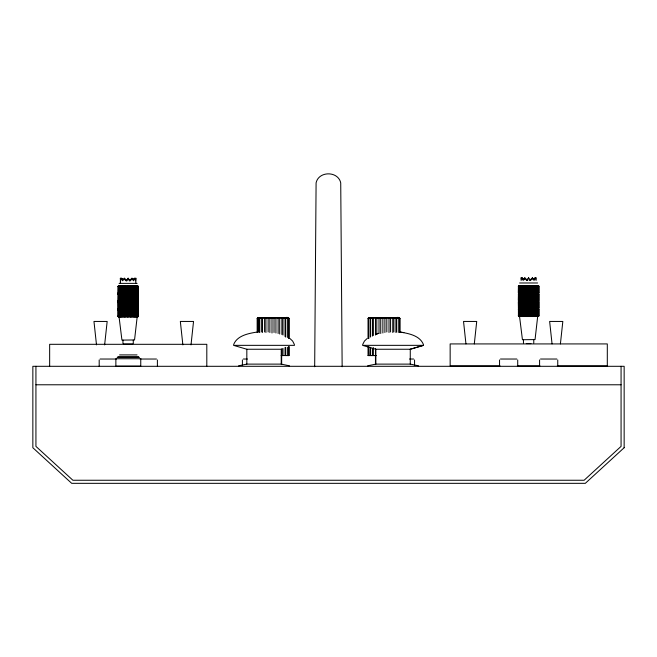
<?xml version="1.0" encoding="UTF-8"?>
<svg xmlns="http://www.w3.org/2000/svg" width="657" height="657" viewBox="0 0 657 657"><rect width="100%" height="100%" fill="white"/><g stroke="black" fill="none" stroke-linecap="round" stroke-linejoin="round"><path stroke-width="0.99" d="M289.507 365.826L281.237 364.118L281.245 349.253L246.827 349.253L233.531 345.344L294.525 345.344M418.534 365.826L410.264 364.118L410.272 349.253L423.535 345.344L362.557 345.344L375.853 349.253L410.272 349.253M314.678 366.754L316.091 182.909C318.604 170.836 338.224 170.836 340.728 182.909L342.149 366.754M289.08 338.495L289.08 318.431L288.218 317.594L287.413 317.602L287.396 318.44L285.631 317.602L283.652 317.594M399.957 332.475L399.957 318.431L399.095 317.594L398.29 317.602L398.273 318.44L396.508 317.602L394.529 317.594M119.771 286.592L120.765 285.951L120.765 316.896L119.771 316.247L119.87 285.951L118.925 286.592L119.18 316.896L118.301 316.247L118.301 302.064L118.712 301.423L137.518 301.423L138.307 300.775L138.307 294.328L137.756 293.687L138.307 293.038L138.307 286.592L137.756 285.951L118.474 285.951L117.8 286.592M136.459 316.247L135.473 316.896L135.473 285.951L136.459 286.592L136.36 316.896L137.305 316.247L137.05 285.951L137.929 286.592L137.518 293.687L118.712 293.687L117.923 293.038L118.474 293.687L117.923 294.328L117.8 300.775L118.474 301.423L117.923 302.064L118.712 301.423L118.712 285.951L117.923 286.592L117.8 293.038L118.474 293.687L117.8 294.328M520.27 286.214L521.264 285.565L521.264 316.518L520.27 315.869L520.369 285.565L519.424 286.214L519.679 316.518L518.8 315.869L519.211 285.565L519.211 316.518L518.422 315.869L518.422 309.422L519.211 308.782L518.422 309.422M536.958 315.869L535.972 316.518L535.972 285.565L536.958 286.214L536.859 316.518L537.804 315.869L537.549 285.565L538.428 286.214L538.017 316.518L538.806 315.869L538.806 309.422L538.255 308.782L536.859 308.782L537.804 308.133M133.453 279.759L135.851 278.215L135.588 280.794L134.816 278.215L132.435 279.759M104.627 344.9L107.165 321.454L93.967 321.437L96.497 344.892M191.006 344.9L193.536 321.454L180.338 321.437L182.868 344.892M474.305 343.882L476.719 321.454L463.53 321.437L465.944 343.874M560.405 343.882L562.827 321.454L549.638 321.437L552.052 343.874M137.173 316.896L134.545 339.965L121.939 340.104L119.057 316.896M537.672 316.518L535.053 339.57L522.438 339.726L519.556 316.518M233.654 344.523C237.136 335.628 248.264 333.493 256.624 332.122M362.68 344.523L364.454 341.065L367.066 338.585M120.822 286.592L121.832 285.951L122.054 286.592L122.054 309.8L122.054 316.247L121.832 316.896L120.822 316.247M135.408 316.247L134.398 316.896L134.176 316.247L134.176 286.592L134.398 285.951L135.408 286.592M521.321 286.214L522.331 285.565L522.553 286.214L522.553 309.422L522.553 315.869L522.331 316.518L521.321 315.869M535.907 315.869L534.897 316.518L534.675 315.869L534.675 286.214L534.897 285.565L535.907 286.214M257.938 332.483L257.938 318.44L258.25 317.602L261.125 317.594M368.815 338.503L368.815 318.44L369.127 317.602L372.002 317.594M127.45 279.931L128.115 278.215L130.119 280.794L131.983 278.215L133.585 280.794L134.816 278.215L133.338 279.504M522.479 278.864L520.878 277.829L521.141 280.408L521.913 277.829L523.144 280.408L524.746 277.829L526.61 280.408L527.612 280.408L528.614 277.829L530.618 280.408L532.482 277.829L534.084 280.408L535.315 277.829L536.087 280.408L536.35 277.829L534.749 278.864M118.925 286.592L119.18 285.951L118.301 286.592M138.307 293.038L137.518 293.687L137.929 316.247L137.05 316.896L137.305 316.247M519.424 286.214L519.679 285.565L518.8 286.214M537.804 315.869L537.549 316.518L538.428 315.869M131.228 279.931L131.983 278.215L129.117 280.794L130.119 280.794M122.054 286.592L123.064 285.951L123.434 286.592L123.434 293.038L122.054 294.328M122.054 293.038L123.434 294.328L123.434 300.775L122.054 302.064M134.176 294.328L132.796 293.038L132.796 286.592L133.166 285.951L134.176 286.592M122.054 300.775L123.434 302.064L123.434 308.511L122.054 309.8M134.176 302.064L132.796 300.775L132.796 294.328L134.176 293.038M122.054 316.247L123.064 316.896L123.434 316.247L123.434 309.8L122.054 308.511M134.176 309.8L132.796 308.511L132.796 302.064L134.176 300.775M134.176 316.247L133.166 316.896L132.796 316.247L132.796 309.8L134.176 308.511M522.553 286.214L523.563 285.565L523.933 286.214L523.933 292.661L522.553 293.95M522.553 292.661L523.933 293.95L523.933 300.397L522.553 301.686M534.675 293.95L533.295 292.661L533.295 286.214L533.665 285.565L534.675 286.214M522.553 300.397L523.933 301.686L523.933 308.133L522.553 309.422M534.675 301.686L533.295 300.397L533.295 293.95L534.675 292.661M522.553 315.869L523.563 316.518L523.933 315.869L523.933 309.422L522.553 308.133M534.675 309.422L533.295 308.133L533.295 301.686L534.675 300.397M534.675 315.869L533.665 316.518L533.295 315.869L533.295 309.422L534.675 308.133M137.929 316.247L137.518 316.896L138.307 316.247L138.307 309.8L137.756 309.16L118.474 309.16L117.8 308.511M368.347 318.431L368.906 317.594L376.379 317.586M285.048 336.507L285.048 318.448C285.532 317.011 288.308 316.994 288.776 318.44L288.776 338.503M395.925 332.491L395.925 318.448C396.409 317.011 399.185 316.994 399.653 318.44L399.653 332.483M122.777 279.759L120.379 278.215L120.642 280.794L121.414 278.215L122.645 280.794L124.247 278.215L126.111 280.794L128.115 278.215L128.78 279.931M526.61 280.408L528.614 277.829M123.434 286.592L124.411 285.951L124.929 286.592L124.929 293.038L123.434 294.328M132.796 294.328L131.301 293.038L131.301 286.592L131.819 285.951L132.796 286.592M123.434 293.038L124.929 294.328L124.929 300.775L123.434 302.064M132.796 302.064L131.301 300.775L131.301 294.328L132.796 293.038M123.434 300.775L124.929 302.064L124.929 308.511L123.434 309.8M132.796 309.8L131.301 308.511L131.301 302.064L132.796 300.775M123.434 316.247L124.411 316.896L124.929 316.247L124.929 309.8L123.434 308.511M132.796 316.247L131.819 316.896L131.301 316.247L131.301 309.8L132.796 308.511M523.933 286.214L524.91 285.565L525.428 286.214L525.428 292.661L523.933 293.95M533.295 293.95L531.8 292.661L531.8 286.214L532.318 285.565L533.295 286.214M523.933 292.661L525.428 293.95L525.428 300.397L523.933 301.686M533.295 301.686L531.8 300.397L531.8 293.95L533.295 292.661M523.933 300.397L525.428 301.686L525.428 308.133L523.933 309.422M533.295 309.422L531.8 308.133L531.8 301.686L533.295 300.397M523.933 315.869L524.91 316.518L525.428 315.869L525.428 309.422L523.933 308.133M533.295 315.869L532.318 316.518L531.8 315.869L531.8 309.422L533.295 308.133M117.923 286.592L118.474 285.951M138.307 300.775L137.756 301.423L138.307 302.064L138.307 308.511L137.756 309.16L138.43 309.8L138.43 316.247L137.756 316.896L118.474 316.896L117.923 316.247L117.923 309.8L118.474 309.16L117.923 308.511L117.8 302.064L118.474 301.423L117.923 300.775L118.712 301.423M137.756 316.896L138.307 316.247M538.255 285.565L538.806 286.214L538.806 292.661L538.255 293.309L538.929 293.95L538.929 300.397L538.255 301.046L518.973 301.046L518.299 300.397L518.422 293.95L518.973 293.309L518.299 292.661L518.422 286.214L518.973 285.565L538.255 285.565L538.929 286.214L538.929 292.661L538.255 293.309L518.973 293.309L518.299 293.95M518.973 301.046L518.422 301.686L519.211 301.046L518.422 300.397L518.973 301.046L518.299 301.686L518.422 308.133L518.973 308.782L518.299 309.422M518.299 315.869L518.973 316.518L538.255 316.518L538.929 315.869L538.929 309.422L538.255 308.782L538.806 308.133L538.806 301.686L538.255 301.046L538.806 300.397L538.806 293.95L538.255 293.309M538.255 316.518L538.806 315.869M131.301 294.328L129.733 293.038L129.733 286.592L130.373 285.951L131.301 286.592M124.929 286.592L125.857 285.951L126.505 286.592L126.505 293.038L124.929 294.328M131.301 302.064L129.733 300.775L129.733 294.328L131.301 293.038M124.929 293.038L126.505 294.328L126.505 300.775L124.929 302.064M131.301 309.8L129.733 308.511L129.733 302.064L131.301 300.775M124.929 300.775L126.505 302.064L126.505 308.511L124.929 309.8M131.301 316.247L130.373 316.896L129.733 316.247L129.733 309.8L131.301 308.511M124.929 316.247L125.857 316.896L126.505 316.247L126.505 309.8L124.929 308.511M531.8 293.95L530.232 292.661L530.232 286.214L530.872 285.565L531.8 286.214M525.428 286.214L526.356 285.565L527.004 286.214L527.004 292.661L525.428 293.95M531.8 301.686L530.232 300.397L530.232 293.95L531.8 292.661M525.428 292.661L527.004 293.95L527.004 300.397L525.428 301.686M531.8 309.422L530.232 308.133L530.232 301.686L531.8 300.397M525.428 300.397L527.004 301.686L527.004 308.133L525.428 309.422M531.8 315.869L530.872 316.518L530.232 315.869L530.232 309.422L531.8 308.133M525.428 315.869L526.356 316.518L527.004 315.869L527.004 309.422L525.428 308.133M257.158 332.483L257.158 318.431L258.029 317.594L263.465 317.586M368.043 318.431L369.127 317.602L368.043 318.431L368.043 338.503M117.8 309.8L118.474 309.16M137.756 309.16L138.43 308.511L138.43 302.064L137.756 301.423L138.43 300.775L138.43 294.328L137.756 293.687L138.43 293.038L138.43 286.592L137.756 285.951M518.299 286.214L518.973 285.565M538.255 308.782L538.929 308.133L538.929 301.686L538.255 301.046M532.482 277.829L529.616 280.408L530.618 280.408M533.09 279.767L535.315 277.829L532.934 279.381M129.733 294.328L128.115 293.038L128.115 286.592L128.879 285.951L129.733 286.592M128.115 293.038L126.505 294.328M129.733 302.064L128.115 300.775L128.115 294.328L129.733 293.038M128.115 300.775L126.505 302.064M129.733 309.8L128.115 308.511L128.115 302.064L129.733 300.775M128.115 308.511L126.505 309.8M129.733 316.247L128.879 316.896L128.115 316.247L128.115 309.8L129.733 308.511M126.505 316.247L127.359 316.896L128.115 316.247M530.232 293.95L528.614 292.661L528.614 286.214L529.378 285.565L530.232 286.214M528.614 292.661L527.004 293.95M530.232 301.686L528.614 300.397L528.614 293.95L530.232 292.661M528.614 300.397L527.004 301.686M530.232 309.422L528.614 308.133L528.614 301.686L530.232 300.397M528.614 308.133L527.004 309.422M530.232 315.869L529.378 316.518L528.614 315.869L528.614 309.422L530.232 308.133M527.004 315.869L527.858 316.518L528.614 315.869M117.923 294.328L118.712 293.687M117.923 309.8L118.712 309.16L117.923 308.511M138.307 308.511L137.518 309.16L138.307 309.8M518.422 286.214L519.211 285.565M518.422 293.95L519.211 293.309L518.422 292.661L518.973 293.309M538.806 292.661L538.017 293.309L538.806 293.95M538.806 300.397L538.017 301.046L538.806 301.686M538.806 308.133L538.017 308.782L538.806 309.422M257.158 318.431L258.25 317.602L258.25 331.957M126.505 286.592L127.359 285.951L128.115 286.592M527.004 286.214L527.858 285.565L528.614 286.214M281.886 334.503L281.886 318.448L283.003 317.61L285.048 318.448M392.763 332.491L392.763 318.448L393.88 317.61L395.925 318.448M118.301 294.328L119.18 293.687L118.301 293.038M118.301 302.064L119.18 301.423L118.301 300.775M137.929 293.038L137.05 293.687L137.929 294.328M118.301 309.8L119.18 309.16L118.301 308.511M137.929 300.775L137.05 301.423L137.929 302.064M137.929 308.511L137.05 309.16L137.929 309.8M518.8 293.95L519.679 293.309L518.8 292.661M518.8 301.686L519.679 301.046L518.8 300.397M538.428 292.661L537.549 293.309L538.428 293.95M518.8 309.422L519.679 308.782L518.8 308.133M538.428 300.397L537.549 301.046L538.428 301.686M538.428 308.133L537.549 308.782L538.428 309.422M118.925 294.328L119.87 293.687L118.925 293.038M118.925 302.064L119.87 301.423L118.925 300.775M137.305 293.038L136.36 293.687L137.305 294.328M118.925 309.8L119.87 309.16L118.925 308.511M137.305 300.775L136.36 301.423L137.305 302.064M137.305 308.511L136.36 309.16L137.305 309.8M519.424 293.95L520.369 293.309L519.424 292.661M519.424 301.686L520.369 301.046L519.424 300.397M537.804 292.661L536.859 293.309L537.804 293.95M519.424 309.422L520.369 308.782L535.972 308.782L536.958 309.422M537.804 300.397L536.859 301.046L537.804 301.686M119.771 294.328L120.765 293.687L119.771 293.038M119.771 302.064L120.765 301.423L119.771 300.775M136.459 293.038L135.473 293.687L136.459 294.328M119.771 309.8L120.765 309.16L119.771 308.511M136.459 300.775L135.473 301.423L136.459 302.064M136.459 308.511L135.473 309.16L136.459 309.8M520.27 293.95L521.264 293.309L520.27 292.661M520.27 301.686L521.264 301.046L520.27 300.397M536.958 292.661L535.972 293.309L536.958 293.95M520.27 309.422L521.264 308.782L520.27 308.133M536.958 300.397L535.972 301.046L536.958 301.686M535.972 308.782L536.958 308.133M120.822 294.328L121.832 293.687L120.822 293.038M120.822 302.064L121.832 301.423L120.822 300.775M135.408 293.038L134.398 293.687L135.408 294.328M120.822 309.8L121.832 309.16L120.822 308.511M135.408 300.775L134.398 301.423L135.408 302.064M135.408 308.511L134.398 309.16L135.408 309.8M521.321 293.95L522.331 293.309L521.321 292.661M521.321 301.686L522.331 301.046L521.321 300.397M535.907 292.661L534.897 293.309L535.907 293.95M521.321 309.422L522.331 308.782L521.321 308.133M535.907 300.397L534.897 301.046L535.907 301.686M535.907 308.133L534.897 308.782L535.907 309.422M258.833 317.594L257.47 318.431L258.25 317.602M257.938 318.44L259.482 317.602L266.545 317.61M368.815 318.44L370.359 317.602L377.422 317.61M262.094 317.594L261.47 317.594L262.472 318.448L264.599 317.61L275.94 317.61L278.125 318.448L279.693 317.61L286.764 317.586M372.971 317.594L372.347 317.594L373.348 318.448L375.476 317.61L376.798 318.448L379.007 317.61L380.74 318.448L382.875 317.61L384.903 318.448L386.817 317.61L389.001 318.448L390.57 317.61L397.641 317.586M259.753 332.491L259.753 318.44L261.65 317.61L261.65 331.966M370.63 336.499L370.63 318.44L372.527 317.61L372.527 336.072M264.599 331.974L264.599 317.61L265.921 318.448L268.13 317.61L269.863 318.448L271.998 317.61L274.026 318.448L275.94 317.61L275.94 333M238.557 365.826L246.827 364.118L281.237 364.118M367.583 365.826L375.853 364.118L410.264 364.118M410.173 349.253L423.551 345.344M376.124 334.134L379.073 333.313M281.295 355.536L288.776 355.56L288.776 346.526M287.093 355.536L286.493 355.544L289.08 355.552L289.08 346.526M369.127 355.56L368.815 346.526M259.819 317.594L259.277 317.602M284.153 317.602L284.604 317.594M285.122 317.602L285.803 317.594M286.427 317.602L286.969 317.594M370.696 317.594L370.154 317.602M395.029 317.602L395.481 317.594M395.999 317.602L396.68 317.594M397.304 317.602L397.846 317.594M281.196 355.56L281.656 355.552L281.656 364.339M260.443 317.594L265.502 317.586M280.744 317.602L287.413 317.602L288.776 318.44M391.621 317.602L396.508 317.602L396.508 331.966M393.658 317.602L398.29 317.602L399.653 318.44M374.12 355.544L375.237 355.536M368.043 346.526L368.043 355.552L376.297 355.56M126.111 280.794L127.113 280.794L124.247 278.215L125.002 279.931M519.613 282.986L537.615 282.986M119.114 283.372L137.116 283.372M263.243 317.586L283.003 317.61L283.003 335.045M392.525 317.586L375.476 317.61L375.476 335.054M276.983 317.586L281.648 317.586M374.12 317.586L393.88 317.61L393.88 331.974M526.298 343.595L530.93 343.595M123.475 343.972L132.755 343.972M119.574 354.911L137.05 354.911M117.866 356.611L138.75 356.611M117.143 357.465L139.473 357.465M100.11 359.034L116.445 359.034M140.146 359.034L156.481 359.034M243.32 359.034L247.402 359.034M409.557 359.034L413.639 359.034M500.47 359.034L516.804 359.034M540.506 359.034L556.84 359.034M500.002 365.85L450.152 365.85L450.152 343.923L607.306 343.923L607.306 365.85L557.292 365.85M517.338 365.85L539.882 365.85M35.93 384.78L621.07 384.78M368.043 355.552L373.348 355.568L373.348 347.545M373.472 317.602L371.32 317.594M260.632 317.602L262.595 317.602M288.218 355.552L288.776 355.56M403.874 332.631L400.474 332.122C408.835 333.493 419.954 335.637 423.428 344.523M392.763 318.448L390.57 317.61L390.57 331.974M281.886 318.448L279.693 317.61L279.693 334.027M524.294 279.381L521.913 277.829L524.138 279.767M123.795 279.759L121.414 278.215L122.9 279.504M536.859 316.518L536.859 285.565L537.804 286.214M536.859 308.782L537.804 309.422M519.424 308.133L520.369 308.782M519.424 315.869L520.369 316.518L520.369 285.565M136.36 316.896L136.36 285.951L137.305 286.592M118.925 316.247L119.87 316.896L119.87 285.951M527.004 292.661L528.614 293.95M527.004 300.397L528.614 301.686M527.004 308.133L528.614 309.422M126.505 293.038L128.115 294.328M126.505 300.775L128.115 302.064M126.505 308.511L128.115 309.8M398.873 317.594L399.957 318.431M289.08 318.431L287.996 317.594L288.308 318.431M538.806 286.214L538.017 285.565L538.428 286.214M518.422 308.133L519.211 308.782M138.307 286.592L137.518 285.951L137.929 286.592M137.518 293.687L138.307 294.328M137.518 301.423L138.307 302.064M117.923 316.247L118.712 316.896L118.301 316.247M290.016 338.585L292.636 341.065L294.402 344.523M524.746 277.829L527.612 280.408M518.299 308.133L518.973 308.782M117.8 316.247L118.474 316.896M518.422 315.869L518.973 316.518M518.8 315.869L519.211 316.518M370.63 318.44L370.359 317.602L370.359 337.098M259.753 318.44L259.482 317.602L259.482 331.966M536.859 285.565L536.958 286.214M520.27 315.869L520.369 316.518M136.36 285.951L136.459 286.592M119.771 316.247L119.87 316.896M621.07 366.302L621.07 446.374L584.114 480.251L72.886 480.251L35.93 446.374L35.93 366.302M557.752 359.937L557.752 366.302M539.586 359.937L539.586 366.302M535.972 285.565L535.972 316.518M534.897 285.565L534.897 316.518M533.771 339.726L533.771 343.077M533.665 285.565L533.665 316.518M532.318 285.565L532.318 316.518M530.872 285.565L530.872 316.518M529.378 285.565L529.378 316.518M527.858 285.565L527.858 316.518M526.356 285.565L526.356 316.518M524.91 285.565L524.91 316.518M523.563 285.565L523.563 316.518M523.457 339.726L523.457 343.077M522.331 285.565L522.331 316.518M521.264 285.565L521.264 316.518M519.679 285.565L519.679 316.518M517.716 359.937L517.716 366.302M499.55 359.937L499.55 366.302M414.559 359.937L414.559 365.391M398.29 317.602L398.273 332.483M389.001 318.448L389.001 332.499M386.817 317.61L386.817 331.974M384.903 318.448L384.903 332.499M382.875 317.61L382.875 333M380.74 318.448L380.74 333.501M379.007 317.61L379.007 333M376.798 318.448L376.798 334.503M375.853 349.253L375.853 364.118M375.476 348.391L375.467 364.339M373.348 318.448L373.348 335.505M372.527 348.382L372.527 355.568M370.63 347.537L370.63 355.56M370.359 347.356L370.359 355.56M287.413 317.602L287.396 337.501M287.413 347.356L287.396 355.56M285.631 317.602L285.631 337.098M285.631 347.356L285.631 355.56L285.048 355.568L285.048 347.537M283.003 348.382L283.003 355.568L281.886 355.568L281.886 348.547M278.125 318.448L278.125 333.501M274.026 318.448L274.026 332.499M271.998 317.61L271.998 333M269.863 318.448L269.863 332.499M268.13 317.61L268.13 331.974M265.921 318.448L265.921 332.491M262.472 318.448L262.472 332.491M246.827 349.253L246.827 364.118M242.4 359.937L242.4 365.391M206.807 366.228L206.807 344.309L49.653 344.309L49.653 366.228M157.393 359.937L157.393 366.302M137.05 285.951L137.05 316.896M135.851 278.215L135.851 283.372M135.473 285.951L135.473 316.896M134.398 285.951L134.398 316.896M133.272 340.104L133.272 343.455M133.166 285.951L133.166 316.896M131.819 285.951L131.819 316.896M130.373 285.951L130.373 316.896M128.879 285.951L128.879 316.896M127.359 285.951L127.359 316.896M125.857 285.951L125.857 316.896M124.411 285.951L124.411 316.896M123.064 285.951L123.064 316.896M122.958 340.104L122.958 343.455M121.832 285.951L121.832 316.896M120.765 285.951L120.765 316.896M120.379 278.215L120.379 283.372M119.18 285.951L119.18 316.896M99.191 359.937L99.191 366.302M624.15 447.729L585.313 483.33L71.687 483.33L32.85 447.729L32.85 366.302L624.15 366.302L624.15 447.729M140.754 358.747L115.87 358.747L115.87 366.163L140.754 366.163L140.754 358.747"/></g></svg>
